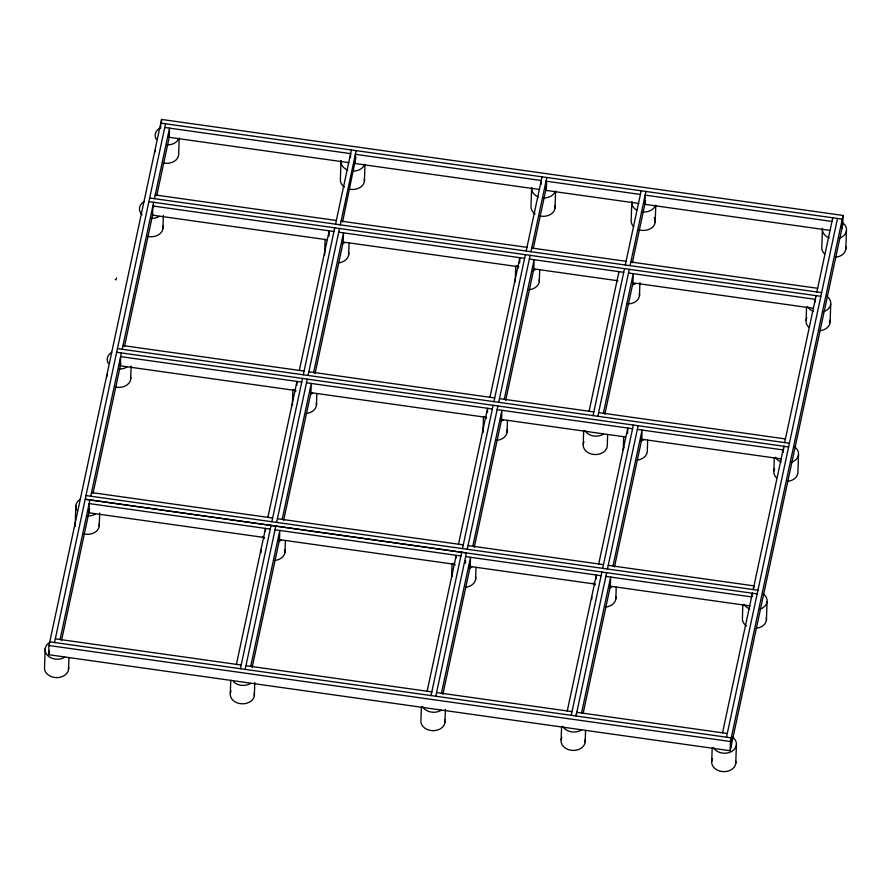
<?xml version="1.0" encoding="UTF-8"?>
<svg xmlns="http://www.w3.org/2000/svg" width="891" height="891" viewBox="0 0 891 891"><rect width="100%" height="100%" fill="white"/><g stroke="black" fill="none" stroke-linecap="round" stroke-linejoin="round"><path stroke-width="1.34" d="M45.163 648.759L44.55 667.147A12.073 9.333 1.9 0 0 56.868 677.628A12.073 9.333 1.9 0 0 68.484 666.991M48.671 654.707L48.972 645.518L161.561 119.439L843.064 215.455L842.752 224.655L730.163 750.734L48.671 654.707L49.45 651.031M68.562 669.431L68.963 657.614M75.824 505.487L75.212 523.875A12.073 9.333 1.9 0 0 75.289 526.303M99.235 526.158L99.669 513.027M130.676 379.21L131.122 366.067M153.486 207.57L153.564 204.941M160.603 128.36L160.781 123.114L842.273 219.13L841.973 228.33M161.438 123.381L161.561 119.439M162.919 228.586L163.354 215.444M179.214 138.038L178.645 155.112A12.073 9.333 1.9 0 1 163.298 162.897M230.312 693.321L230.758 680.189M254.336 695.604L254.77 682.473M265.418 531.058L265.507 528.43L236.416 664.363M284.997 552.331L285.387 540.514M292.872 389.957L292.426 403.1A12.073 9.333 1.9 0 0 292.515 405.528M296.837 385.369L296.97 381.426L267.879 517.359M316.45 405.383L316.84 393.566M325.104 239.334L324.669 252.476A12.073 9.333 1.9 0 0 324.747 254.904M329.024 236.082L329.202 230.825L299.32 370.433M350.486 157.584L350.62 153.642L164.757 127.458M348.682 254.759L349.072 242.942M355.966 157.184L342.601 221.87M364.408 181.285L364.976 164.211M421.376 707.042L420.942 720.184A12.073 9.333 1.9 0 0 433.26 730.665A12.073 9.333 1.9 0 0 444.876 720.028M444.965 722.467L445.4 709.336M452.049 563.769L451.603 576.9A12.073 9.333 1.9 0 1 452.35 574.55M456.147 557.933L456.225 555.305L427.134 691.227M465.458 563.168L465.536 560.55M475.627 579.195L476.017 567.367M483.49 416.821L483.056 429.952A12.073 9.333 1.9 0 0 483.145 432.391M487.466 412.221L487.6 408.29L458.509 544.212M507.079 432.246L507.469 420.418M515.733 266.197L515.299 279.329A12.073 9.333 1.9 0 0 515.377 281.768M519.653 262.945L519.832 257.688L489.95 397.286M541.127 184.448L541.26 180.505L355.398 154.31L355.086 163.51L539.578 189.505M539.311 281.623L539.701 269.795M546.64 182.733L546.506 186.676L533.23 248.745M555.037 208.138L555.605 191.064M561.152 739.931L561.586 726.8M583.237 444.074L583.672 430.932M585.164 742.225L585.565 730.397M596.213 578.983L596.346 575.04L567.255 710.973M607.64 434.53L607.25 446.358A12.073 9.333 1.9 0 1 592.415 454.254A12.073 9.333 1.9 0 1 583.973 441.713M615.837 598.941L616.227 587.124M623.7 436.579L623.266 449.71A12.073 9.333 1.9 0 1 624.001 447.349M627.632 433.293L627.799 428.036L598.707 563.97M639.482 295.734L639.927 282.603M647.679 440.176L647.278 451.993A12.073 9.333 1.9 0 1 637.154 460.101M655.208 222.26L655.776 205.186M711.753 761.159L712.187 748.017M730.163 750.734L730.464 741.535L843.064 215.455M730.954 747.059L731.255 737.871L49.762 641.843M735.766 763.442L736.378 745.054M742.849 604.744L742.415 617.875A12.073 9.333 1.9 0 0 746.491 625.961M766.427 620.169L767.04 601.781M773.867 470.927L774.301 457.796M783.078 452.561L783.957 446.257M798.492 454.822L797.879 473.21A12.073 9.333 1.9 0 1 787.755 481.318M806.099 320.303L806.533 307.172M815.209 301.949L815.298 299.331L628.489 273.002M830.111 322.587L830.724 304.199M845.837 249.112L846.45 230.724M116.431 277.925L116.03 279.763L115.173 279.651M54.529 642.511L165.548 123.782M60.076 639.515L89.958 499.907M90.737 496.231L121.421 352.936M122.201 349.261L153.653 202.313M154.433 198.66L169.524 128.126L169.223 137.325L156.738 195.652M61.512 640.573L89.646 509.106M93.043 493.235L120.853 363.35M124.517 346.209L152.762 214.23M240.392 668.729L271.064 525.423M271.833 521.747L302.517 378.452M303.308 374.777L334.749 227.829M335.539 224.153L351.422 149.944M245.159 669.397L275.831 526.102M276.611 522.427L307.284 379.12M308.063 375.445L339.516 228.497M340.306 224.822L356.188 150.612M250.716 666.368L279.807 530.446L279.496 539.634L252.153 667.415M282.18 519.364L311.271 383.442L310.959 392.63L283.616 520.411M313.621 372.449L343.492 232.841L343.191 242.04L315.058 373.507M431.021 695.593L461.694 552.286M462.474 548.611L493.146 405.305M493.926 401.641L525.378 254.681M526.169 251.017L542.051 176.808M435.788 696.261L466.461 552.932L85.191 499.238L757.161 593.896M467.24 549.279L497.913 405.984M498.693 402.309L530.145 255.361M530.936 251.685L546.818 177.476M441.435 693.243L470.526 557.321L470.225 566.509L442.872 694.278M472.809 546.228L501.9 410.294L501.588 419.494L474.246 547.263M504.25 399.302L534.121 259.704L533.82 268.893L505.687 400.371M589.074 411.263L618.955 271.655M593.05 415.607L624.502 268.648M625.293 264.983L641.175 190.774M597.816 416.275L629.269 269.327M630.06 265.652L645.942 191.442M632.354 262.711L645.63 200.642M603.374 413.268L633.256 273.671L632.944 282.859L604.811 414.337M571.231 715.317L601.904 572.011M602.684 568.335L633.356 425.04M606.671 572.69L575.998 715.985L576.778 712.31L727.279 733.493M607.45 569.015L638.123 425.709M581.545 712.989L610.636 577.056L610.335 586.256L583.282 712.666M613.008 565.985L642.099 430.052L641.798 439.252L614.445 567.021M722.512 732.825L752.394 593.217M753.185 589.541L783.846 446.268M784.637 442.604L816.078 295.645M816.858 292.003L832.751 217.772M752.494 593.239L751.714 596.903L605.869 576.388M753.285 589.564L754.064 585.888L608.241 565.34M726.488 737.191L837.507 218.462M640.384 194.45L546.027 181.151L545.726 190.351L638.713 203.449M831.971 221.447L645.151 195.118L644.85 204.317L830.289 230.446M168.588 137.236L348.938 162.641M155.234 194.962L336.33 220.478M341.086 221.146L526.949 247.342M531.715 248.021L626.072 261.308M630.839 261.987L817.66 288.305M149.666 197.991L821.636 292.649M148.886 201.633L820.845 296.313M333.969 231.504L152.873 205.988L152.561 215.177L326.808 239.724M338.736 232.172L524.599 258.357M529.354 259.036L623.722 272.323M342.556 241.951L518.785 266.777M533.152 268.804L617.942 280.754M632.298 282.781L813.617 308.331M122.991 345.585L304.087 371.101M308.854 371.77L494.717 397.965M499.483 398.645L593.84 411.932M598.607 412.611L785.428 438.929M117.434 348.593L789.393 443.272M116.643 352.257L788.613 446.937M301.737 382.094L120.63 356.612L120.33 365.8L295.935 390.548M306.493 382.796L492.367 408.958M497.133 409.626L632.565 428.716M637.332 429.384L783.167 449.933M310.324 392.575L486.542 417.4M500.931 419.405L625.426 436.946M641.152 439.163L781.485 458.932M91.528 492.567L272.646 518.027M277.402 518.729L463.275 544.88M468.031 545.582L603.474 564.638M85.982 495.541L757.94 590.221M270.274 529.098L89.167 503.582L88.866 512.782L264.471 537.518M275.041 529.777L460.992 555.973M465.67 556.608L601.113 575.686M278.861 539.545L455.089 564.382M469.468 566.375L595.333 584.117M609.7 586.133L750.033 605.913M55.309 638.836L241.183 665.031M245.949 665.7L431.901 691.906M436.668 692.574L572.022 711.642M48.972 645.518L730.464 741.535M654.239 217.471A12.073 9.333 1.9 0 1 651.956 227.662A12.073 9.333 1.9 0 1 638.869 229.767M633.813 226.86A12.073 9.333 1.9 0 1 631.196 219.966L631.808 201.578A12.073 9.333 1.9 0 0 636.709 210.176M655.085 206.233A12.073 9.333 1.9 0 1 642.545 211.991M364.33 178.846A12.073 9.333 1.9 0 1 349.06 189.07M344.472 187.077A12.073 9.333 1.9 0 1 340.395 179.002L341.008 160.603A12.073 9.333 1.9 0 0 347.713 170.07M364.285 165.258A12.073 9.333 1.9 0 1 352.791 171.083M154.622 152.818A12.073 9.333 1.9 0 1 155.368 150.468M178.512 139.074A12.073 9.333 1.9 0 1 167.018 144.91M156.215 139.219A12.073 9.333 1.9 0 1 159.656 128.215M554.959 205.71A12.073 9.333 1.9 0 1 539.69 215.923M535.101 213.94A12.073 9.333 1.9 0 1 531.025 205.854L531.626 187.466A12.073 9.333 1.9 0 0 538.342 196.933M554.904 192.111A12.073 9.333 1.9 0 1 543.421 197.947M845.759 246.684A12.073 9.333 1.9 0 1 835.713 257.221M824.442 253.712A12.073 9.333 1.9 0 1 821.825 246.829L822.438 228.441A12.073 9.333 1.9 0 0 829.142 237.897M842.374 222.65A12.073 9.333 1.9 0 1 839.344 238.187M603.441 434.184A12.073 9.333 1.9 0 1 584.819 430.464M539.233 279.184A12.073 9.333 1.9 0 1 529.187 289.72M535.502 269.45A12.073 9.333 1.9 0 1 532.818 270.686M518.529 267.835A12.073 9.333 1.9 0 1 516.88 265.73M585.086 739.786A12.073 9.333 1.9 0 1 571.888 750.345A12.073 9.333 1.9 0 1 561.887 737.581M581.366 730.052A12.073 9.333 1.9 0 1 562.733 726.332M643.48 439.82A12.073 9.333 1.9 0 1 640.785 441.056M639.404 293.295A12.073 9.333 1.9 0 1 627.253 303.92M635.684 283.561A12.073 9.333 1.9 0 1 632.989 284.797M348.604 252.32A12.073 9.333 1.9 0 1 338.558 262.856M344.873 242.586A12.073 9.333 1.9 0 1 342.189 243.822M64.765 657.257A12.073 9.333 1.9 0 1 47.78 655.642A12.073 9.333 1.9 0 1 49.573 642.545M130.598 376.77A12.073 9.333 1.9 0 1 115.329 386.995M106.664 376.915A12.073 9.333 1.9 0 1 107.399 374.565M126.878 367.036A12.073 9.333 1.9 0 1 119.06 369.008M108.245 363.316A12.073 9.333 1.9 0 1 111.687 352.313M615.748 596.513A12.073 9.333 1.9 0 1 605.702 607.049M591.891 599.097A12.073 9.333 1.9 0 1 591.813 596.658M612.028 586.779A12.073 9.333 1.9 0 1 609.333 588.015M595.043 585.153A12.073 9.333 1.9 0 1 593.395 583.059M776.484 477.821A12.073 9.333 1.9 0 1 774.602 468.566M794.404 446.747A12.073 9.333 1.9 0 1 791.386 462.284M781.184 462.006A12.073 9.333 1.9 0 1 775.448 457.328M162.841 226.147A12.073 9.333 1.9 0 1 147.572 236.371M159.11 216.413A12.073 9.333 1.9 0 1 151.292 218.384M142.126 214.798A12.073 9.333 1.9 0 1 143.93 201.689M441.156 710.294A12.073 9.333 1.9 0 1 422.523 706.574M766.349 617.73A12.073 9.333 1.9 0 1 756.303 628.266M762.952 593.696A12.073 9.333 1.9 0 1 759.934 609.232M749.732 608.954A12.073 9.333 1.9 0 1 743.996 604.276M284.92 549.892A12.073 9.333 1.9 0 1 274.874 560.439M261.063 552.487A12.073 9.333 1.9 0 1 260.985 550.048M281.188 540.158A12.073 9.333 1.9 0 1 278.504 541.394M264.204 538.543A12.073 9.333 1.9 0 1 262.567 536.438M475.549 576.755A12.073 9.333 1.9 0 1 465.492 587.292M471.818 567.021A12.073 9.333 1.9 0 1 469.134 568.258M454.833 565.406A12.073 9.333 1.9 0 1 453.196 563.301M830.033 320.159A12.073 9.333 1.9 0 1 819.987 330.695M808.716 327.197A12.073 9.333 1.9 0 1 806.834 317.942M826.648 296.124A12.073 9.333 1.9 0 1 823.618 311.661M813.416 311.382A12.073 9.333 1.9 0 1 807.68 306.704M506.99 429.807A12.073 9.333 1.9 0 1 496.944 440.343M503.27 420.073A12.073 9.333 1.9 0 1 500.575 421.309M486.286 418.458A12.073 9.333 1.9 0 1 484.637 416.353M735.688 761.003A12.073 9.333 1.9 0 1 722.49 771.561A12.073 9.333 1.9 0 1 712.488 758.798M732.291 736.968A12.073 9.333 1.9 0 1 731.544 751.514A12.073 9.333 1.9 0 1 713.335 747.549M99.146 523.719A12.073 9.333 1.9 0 1 83.888 533.943M95.426 513.984A12.073 9.333 1.9 0 1 87.608 515.956M76.793 510.265A12.073 9.333 1.9 0 1 80.246 499.261M316.372 402.944A12.073 9.333 1.9 0 1 306.315 413.48M312.641 393.209A12.073 9.333 1.9 0 1 310.892 394.1M295.656 391.595A12.073 9.333 1.9 0 1 294.019 389.49M254.258 693.176A12.073 9.333 1.9 0 1 241.049 703.734A12.073 9.333 1.9 0 1 231.059 690.959M250.527 683.442A12.073 9.333 1.9 0 1 233.542 681.815"/></g></svg>
